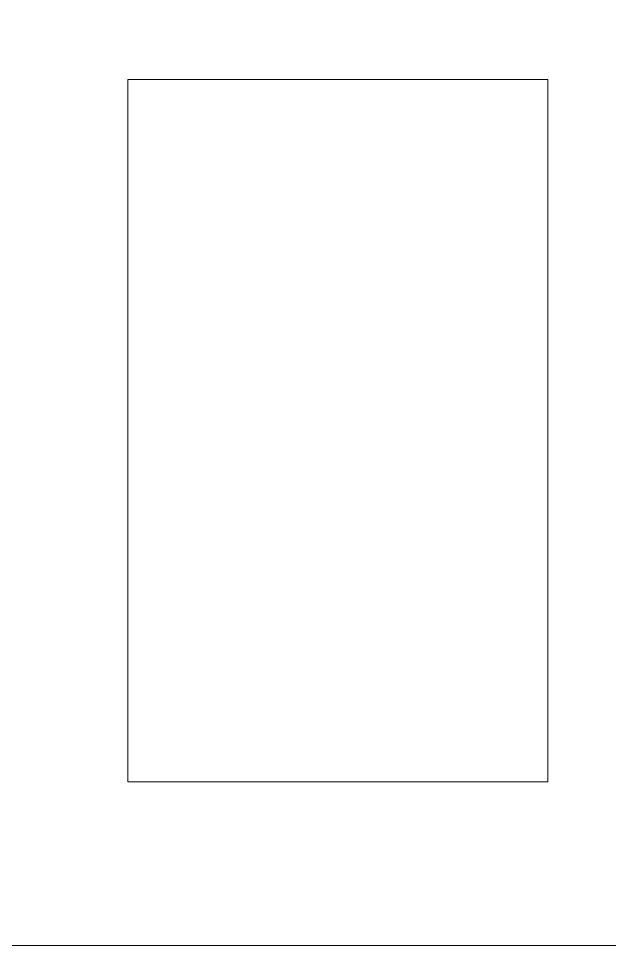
# Model space of a CAD drawing. Header units: centimetres. Extents: x 1.9 to 6.4, y -9.5 to 9.5.
# Drawn here: x 3.346 to 4.119, y -9.5 to -8.287 of the extents above; entities that cross this region are included whole.
import ezdxf

# ---------------------------------------------------------------- set-up
doc = ezdxf.new("R2010")
doc.units = ezdxf.units.CM
doc.header["$MEASUREMENT"] = 0
doc.layers.add('layer 1', color=7, linetype='Continuous')

msp = doc.modelspace()

# ---------------------------------------------------------------- linework, layer by layer
at = {"layer": 'layer 1', "color": 250, "lineweight": 9}
for points in [[(6.38504, 9.5), (6.38504, 3.16667), (6.38504, -3.16666), (6.38504, -9.5), (6.38504, -9.5), (4.87466, -9.5), (3.36432, -9.5), (1.85394, -9.5), (1.85394, -9.5), (1.85394, -3.16666), (1.85394, 3.16667), (1.85394, 9.5), (1.85394, 9.5), (3.36432, 9.5), (4.87466, 9.5), (6.38504, 9.5)], [(6.38504, 9.5), (6.38504, 3.16667), (6.38504, -3.16666), (6.38504, -9.5), (6.38504, -9.5), (4.87466, -9.5), (3.36432, -9.5), (1.85394, -9.5), (1.85394, -9.5), (1.85394, -3.16666), (1.85394, 3.16667), (1.85394, 9.5), (1.85394, 9.5), (3.36432, 9.5), (4.87466, 9.5), (6.38504, 9.5)], [(4.03894, -9.28595), (4.03894, -8.9794), (4.03894, -8.67294), (4.03894, -8.36651), (4.03894, -8.36651), (3.8557, -8.36651), (3.67237, -8.36651), (3.48906, -8.36651), (3.48906, -8.36651), (3.48906, -8.67294), (3.48906, -8.9794), (3.48906, -9.28595), (3.48906, -9.28595), (3.67237, -9.28595), (3.8557, -9.28595), (4.03894, -9.28595)], [(4.03894, -9.28595), (4.03894, -8.9794), (4.03894, -8.67294), (4.03894, -8.36651), (4.03894, -8.36651), (3.8557, -8.36651), (3.67237, -8.36651), (3.48906, -8.36651), (3.48906, -8.36651), (3.48906, -8.67294), (3.48906, -8.9794), (3.48906, -9.28595), (3.48906, -9.28595), (3.67237, -9.28595), (3.8557, -9.28595), (4.03894, -9.28595)]]:
    msp.add_open_spline(points, degree=3, knots=[0, 0, 0, 0, 0.2, 0.2, 0.2, 0.2, 0.4, 0.4, 0.4, 0.4, 0.6, 0.6, 0.6, 0.6, 1, 1, 1, 1], dxfattribs=at)

doc.saveas('drawing.dxf')
